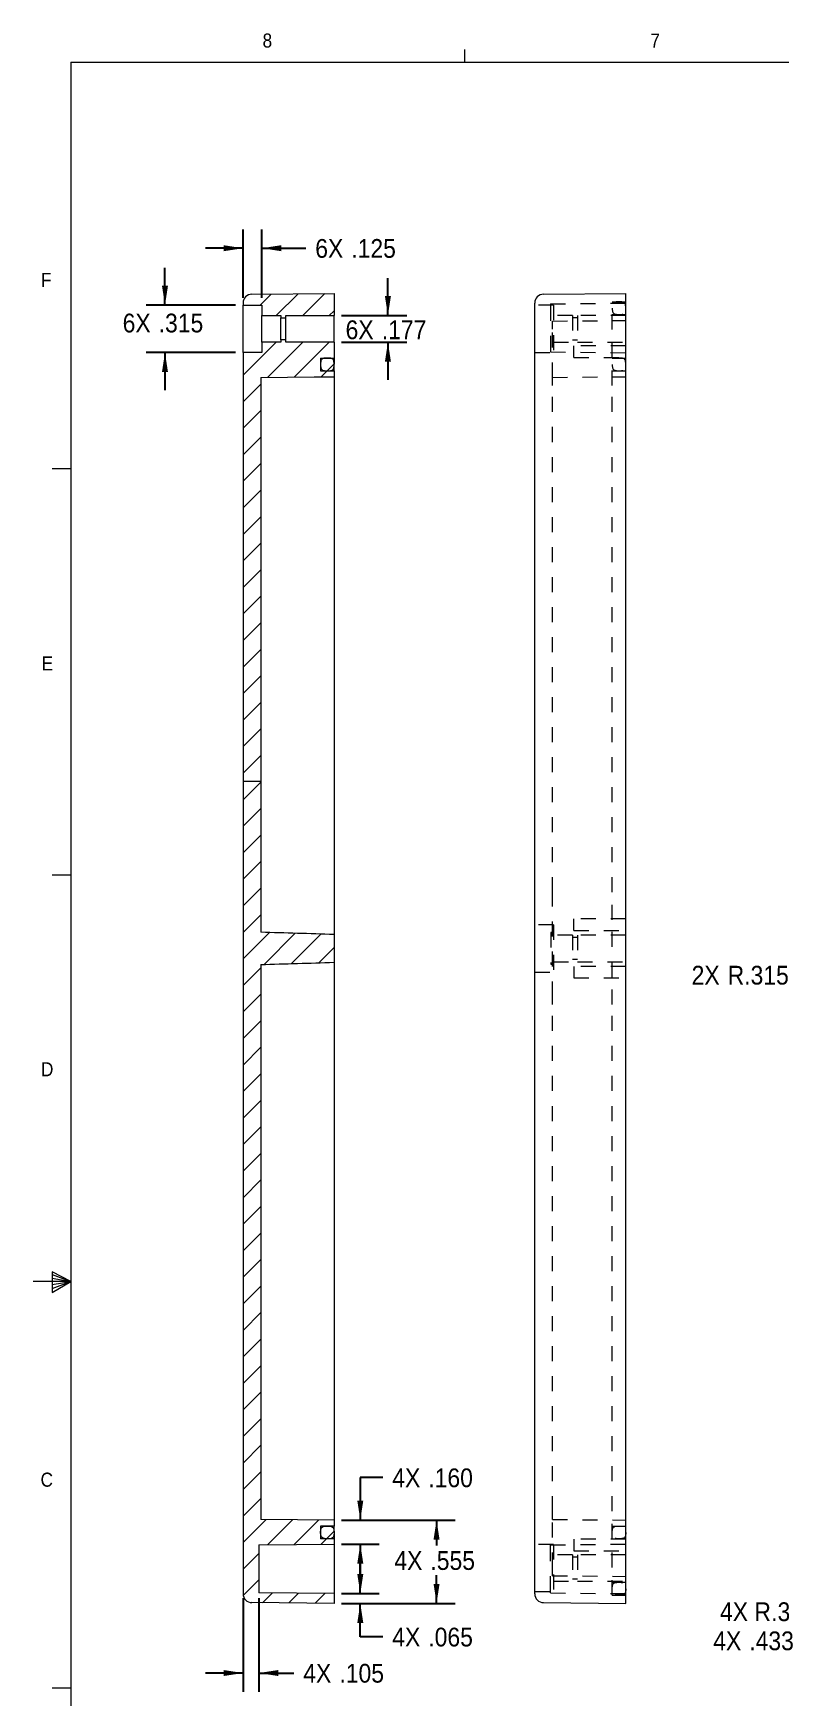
# Model space of a CAD drawing. Header units: inches. Extents: x 0.3 to 21.8, y 0.2 to 16.9.
# Drawn here: x 0.27 to 5.25, y 5.76 to 16.85 of the extents above; entities that cross this region are included whole.
import ezdxf

# ---------------------------------------------------------------- set-up
doc = ezdxf.new("R2010")
doc.units = ezdxf.units.IN
doc.header["$MEASUREMENT"] = 0
doc.linetypes.add('SLD-Dashed', pattern=[0.075, 0.05, -0.025])
doc.linetypes.add('SLD-Solid', pattern=[0])
doc.layers.add('SLD-0', color=7, linetype='SLD-Solid')
doc.styles.add('SLDTEXTSTYLE1', font='GOTHIC.TTF', dxfattribs={"width": 0.913})
doc.dimstyles.new('SLDDIMSTYLE0', dxfattribs={"dimtxt": 0.125, "dimasz": 0.13, "dimexe": 0, "dimexo": 0.0625, "dimgap": 0.03125, "dimtad": 0, "dimtih": 1, "dimtoh": 1, "dimdec": 3, "dimrnd": 1e-09, "dimzin": 12, "dimdsep": 46, "dimtxsty": 'SLDTEXTSTYLE1', "dimsah": 1, "dimcen": 0.09, "dimadec": 0, "dimazin": 3, "dimtfac": 1, "dimtdec": 3, "dimtofl": 0, "dimtmove": 0, "dimatfit": 3, "dimfxl": 1, "dimfrac": 2, "dimtolj": 1, "dimtzin": 12, "dimarcsym": 0})
doc.dimstyles.new('SLDDIMSTYLE3', dxfattribs={"dimtxt": 0.125, "dimasz": 0.13, "dimexe": 0, "dimexo": 0.0625, "dimgap": 0.03125, "dimtad": 0, "dimtih": 1, "dimtoh": 1, "dimdec": 3, "dimrnd": 1e-09, "dimzin": 12, "dimdsep": 46, "dimtxsty": 'SLDTEXTSTYLE1', "dimsah": 1, "dimcen": 0.09, "dimadec": 0, "dimazin": 3, "dimtfac": 1, "dimtdec": 3, "dimtmove": 0, "dimatfit": 0, "dimfxl": 1, "dimfrac": 2, "dimtolj": 1, "dimtzin": 12, "dimarcsym": 0})
doc.dimstyles.new('SLDDIMSTYLE4', dxfattribs={"dimtxt": 0.125, "dimasz": 0.13, "dimexe": 0, "dimexo": 0.0625, "dimgap": 0.03125, "dimtad": 0, "dimtih": 1, "dimtoh": 1, "dimdec": 3, "dimrnd": 1e-09, "dimzin": 12, "dimdsep": 46, "dimtxsty": 'SLDTEXTSTYLE1', "dimsah": 1, "dimcen": 0, "dimadec": 0, "dimazin": 3, "dimtfac": 1, "dimtdec": 3, "dimtofl": 0, "dimtmove": 1, "dimatfit": 3, "dimfxl": 1, "dimfrac": 2, "dimtolj": 1, "dimtzin": 12, "dimarcsym": 0})
doc.dimstyles.new('SLDDIMSTYLE5', dxfattribs={"dimtxt": 0.125, "dimasz": 0.13, "dimexe": 0, "dimexo": 0.0625, "dimgap": 0.03125, "dimtad": 0, "dimtih": 1, "dimtoh": 1, "dimdec": 3, "dimrnd": 1e-09, "dimzin": 12, "dimdsep": 46, "dimtxsty": 'SLDTEXTSTYLE1', "dimsah": 1, "dimcen": 0, "dimadec": 0, "dimazin": 3, "dimtfac": 1, "dimtdec": 3, "dimtofl": 0, "dimtmove": 1, "dimatfit": 3, "dimfxl": 1, "dimfrac": 2, "dimtolj": 1, "dimtzin": 12, "dimarcsym": 0})
doc.dimstyles.new('SLDDIMSTYLE6', dxfattribs={"dimtxt": 0.125, "dimasz": 0.13, "dimexe": 0, "dimexo": 0.0625, "dimgap": 0.03125, "dimtad": 0, "dimtih": 1, "dimtoh": 1, "dimdec": 3, "dimrnd": 1e-09, "dimzin": 4, "dimdsep": 46, "dimtxsty": 'SLDTEXTSTYLE1', "dimsah": 1, "dimcen": 0.09, "dimadec": 0, "dimazin": 1, "dimtfac": 1, "dimtdec": 3, "dimtmove": 0, "dimatfit": 0, "dimfxl": 1, "dimfrac": 2, "dimtolj": 1, "dimtzin": 12, "dimarcsym": 0})

# ---------------------------------------------------------------- blocks, each defined once
blk = doc.blocks.new('*D13')
at = {"layer": 'SLD-0'}
for p, q in [((5.64, 6.578), (5.64, 6.02)), ((6.073, 6.578), (6.073, 6.02)), ((5.64, 6.145), (5.428, 6.145)), ((6.073, 6.145), (5.64, 6.145))]:
    blk.add_line(p, q, dxfattribs=at)
for points in [[(5.64, 6.145), (5.77, 6.125), (5.77, 6.165)], [(6.073, 6.145), (5.943, 6.165), (5.943, 6.125)]]:
    blk.add_solid(points, dxfattribs=at)
at = {"layer": 'SLD-0', "char_height": 0.125, "attachment_point": 1, "style": 'SLDTEXTSTYLE1'}
for s, insert in [('4X ', (4.802, 6.205)), ('.433', (5.042, 6.205))]:
    blk.add_mtext(s, dxfattribs=dict(at, insert=insert))
blk = doc.blocks.new('*D16')
at = {"layer": 'SLD-0'}
for p, q in [((6.503, 6.79), (6.72, 6.915)), ((6.503, 6.79), (5.724, 6.339)), ((5.724, 6.339), (5.574, 6.339))]:
    blk.add_line(p, q, dxfattribs=at)
blk.add_solid([(6.503, 6.79), (6.626, 6.837), (6.606, 6.872)], dxfattribs=at)
at = {"layer": 'SLD-0', "char_height": 0.125, "attachment_point": 1, "style": 'SLDTEXTSTYLE1'}
for s, insert in [('4X R', (4.847, 6.399)), ('.315', (5.188, 6.399))]:
    blk.add_mtext(s, dxfattribs=dict(at, insert=insert))
blk = doc.blocks.new('*D17')
at = {"layer": 'SLD-0'}
for p, q in [((6.147, 10.915), (6.363, 11.042)), ((6.147, 10.915), (5.574, 10.579)), ((5.574, 10.579), (5.424, 10.579))]:
    blk.add_line(p, q, dxfattribs=at)
blk.add_solid([(6.147, 10.915), (6.27, 10.964), (6.249, 10.998)], dxfattribs=at)
at = {"layer": 'SLD-0', "char_height": 0.125, "attachment_point": 1, "style": 'SLDTEXTSTYLE1'}
for s, insert in [('2X ', (4.658, 10.64, 0.296)), ('R.315', (4.898, 10.64, 0.296))]:
    blk.add_mtext(s, dxfattribs=dict(at, insert=insert))
blk = doc.blocks.new('*D23')
at = {"layer": 'SLD-0'}
for p, q in [((1.67, 15.091), (1.67, 15.546)), ((1.795, 15.091), (1.795, 15.546)), ((1.67, 15.421), (1.42, 15.421)), ((1.795, 15.421), (2.089, 15.421))]:
    blk.add_line(p, q, dxfattribs=at)
for points in [[(1.67, 15.421), (1.54, 15.441), (1.54, 15.401)], [(1.795, 15.421), (1.925, 15.401), (1.925, 15.441)]]:
    blk.add_solid(points, dxfattribs=at)
at = {"layer": 'SLD-0', "char_height": 0.125, "attachment_point": 1, "style": 'SLDTEXTSTYLE1'}
for s, insert in [('6X ', (2.151, 15.482)), ('.125', (2.391, 15.482))]:
    blk.add_mtext(s, dxfattribs=dict(at, insert=insert))
blk = doc.blocks.new('*D24')
at = {"layer": 'SLD-0'}
for p, q in [((2.635, 14.972), (2.635, 15.222)), ((2.326, 14.972), (2.76, 14.972)), ((2.326, 14.795), (2.76, 14.795)), ((2.635, 14.795), (2.635, 14.545))]:
    blk.add_line(p, q, dxfattribs=at)
for points in [[(2.635, 14.972), (2.655, 15.102), (2.615, 15.102)], [(2.635, 14.795), (2.615, 14.665), (2.655, 14.665)]]:
    blk.add_solid(points, dxfattribs=at)
at = {"layer": 'SLD-0', "char_height": 0.125, "attachment_point": 1, "style": 'SLDTEXTSTYLE1'}
for s, insert in [('6X ', (2.353, 14.94)), ('.177', (2.594, 14.94))]:
    blk.add_mtext(s, dxfattribs=dict(at, insert=insert))
blk = doc.blocks.new('*D25')
at = {"layer": 'SLD-0'}
for p, q in [((1.15, 15.041), (1.15, 15.291)), ((1.62, 15.041), (1.025, 15.041)), ((1.62, 14.726), (1.025, 14.726)), ((1.15, 14.726), (1.15, 14.476))]:
    blk.add_line(p, q, dxfattribs=at)
for points in [[(1.15, 15.041), (1.17, 15.171), (1.13, 15.171)], [(1.15, 14.726), (1.13, 14.596), (1.17, 14.596)]]:
    blk.add_solid(points, dxfattribs=at)
at = {"layer": 'SLD-0', "char_height": 0.125, "attachment_point": 1, "style": 'SLDTEXTSTYLE1'}
for s, insert in [('6X ', (0.868, 14.985)), ('.315', (1.108, 14.985))]:
    blk.add_mtext(s, dxfattribs=dict(at, insert=insert))
blk = doc.blocks.new('*D26')
at = {"layer": 'SLD-0'}
for p, q in [((1.67, 6.427), (1.67, 5.803)), ((1.775, 6.427), (1.775, 5.803)), ((1.67, 5.928), (1.42, 5.928)), ((1.775, 5.928), (2.009, 5.928))]:
    blk.add_line(p, q, dxfattribs=at)
for points in [[(1.67, 5.928), (1.54, 5.948), (1.54, 5.908)], [(1.775, 5.928), (1.905, 5.908), (1.905, 5.948)]]:
    blk.add_solid(points, dxfattribs=at)
at = {"layer": 'SLD-0', "char_height": 0.125, "attachment_point": 1, "style": 'SLDTEXTSTYLE1'}
for s, insert in [('4X ', (2.071, 5.989)), ('.105', (2.312, 5.989))]:
    blk.add_mtext(s, dxfattribs=dict(at, insert=insert))
blk = doc.blocks.new('*D27')
at = {"layer": 'SLD-0'}
for p, q in [((2.601, 7.231), (2.451, 7.231)), ((2.451, 7.231), (2.451, 6.947)), ((2.326, 6.947), (2.576, 6.947)), ((2.326, 6.787), (2.576, 6.787)), ((2.451, 6.787), (2.451, 6.537))]:
    blk.add_line(p, q, dxfattribs=at)
for points in [[(2.451, 6.947), (2.471, 7.077), (2.431, 7.077)], [(2.451, 6.787), (2.431, 6.657), (2.471, 6.657)]]:
    blk.add_solid(points, dxfattribs=at)
at = {"layer": 'SLD-0', "char_height": 0.125, "attachment_point": 1, "style": 'SLDTEXTSTYLE1'}
for s, insert in [('4X ', (2.664, 7.291)), ('.160', (2.904, 7.291))]:
    blk.add_mtext(s, dxfattribs=dict(at, insert=insert))
blk = doc.blocks.new('*D28')
at = {"layer": 'SLD-0'}
for p, q in [((2.451, 6.457), (2.451, 6.707)), ((2.326, 6.457), (2.576, 6.457)), ((2.326, 6.392), (2.576, 6.392)), ((2.451, 6.17), (2.451, 6.392)), ((2.601, 6.17), (2.451, 6.17))]:
    blk.add_line(p, q, dxfattribs=at)
for points in [[(2.451, 6.457), (2.471, 6.587), (2.431, 6.587)], [(2.451, 6.392), (2.431, 6.262), (2.471, 6.262)]]:
    blk.add_solid(points, dxfattribs=at)
at = {"layer": 'SLD-0', "char_height": 0.125, "attachment_point": 1, "style": 'SLDTEXTSTYLE1'}
for s, insert in [('4X ', (2.664, 6.23)), ('.065', (2.904, 6.23))]:
    blk.add_mtext(s, dxfattribs=dict(at, insert=insert))
blk = doc.blocks.new('*D29')
at = {"layer": 'SLD-0'}
for p, q in [((2.326, 6.947), (3.084, 6.947)), ((2.959, 6.947), (2.959, 6.778)), ((2.959, 6.392), (2.959, 6.58)), ((2.326, 6.392), (3.084, 6.392))]:
    blk.add_line(p, q, dxfattribs=at)
for points in [[(2.959, 6.947), (2.939, 6.817), (2.979, 6.817)], [(2.959, 6.392), (2.979, 6.522), (2.939, 6.522)]]:
    blk.add_solid(points, dxfattribs=at)
at = {"layer": 'SLD-0', "char_height": 0.125, "attachment_point": 1, "style": 'SLDTEXTSTYLE1'}
for s, insert in [('4X ', (2.678, 6.74)), ('.555', (2.918, 6.74))]:
    blk.add_mtext(s, dxfattribs=dict(at, insert=insert))

msp = doc.modelspace()

# ---------------------------------------------------------------- hatches: boundary and pattern name
at = {"linetype": 'SLD-Solid', "lineweight": 0}
h = msp.add_hatch(dxfattribs=at)
h.set_pattern_fill('ANSI31', style=0)
edge = h.paths.add_edge_path(flags=0)
edge.add_line((2.27626, 14.97237), (2.27626, 15.11987))
edge.add_line((2.27626, 15.11987), (1.72869, 15.11458))
edge.add_arc((1.72926, 15.05558), 0.059, 90.554, 180)
edge.add_line((1.67026, 15.05558), (1.67026, 15.04137))
edge.add_line((1.67026, 15.04137), (1.79526, 15.04137))
edge.add_line((1.79526, 15.04137), (1.79526, 14.97237))
edge.add_line((1.79526, 14.97237), (1.92126, 14.97237))
edge.add_line((1.92126, 14.97237), (1.92126, 14.95637))
edge.add_line((1.92126, 14.95637), (1.95526, 14.95637))
edge.add_line((1.95526, 14.95637), (1.95526, 14.97237))
edge.add_line((1.95526, 14.97237), (2.27626, 14.97237))
h = msp.add_hatch(dxfattribs=at)
h.set_pattern_fill('ANSI31', style=0)
edge = h.paths.add_edge_path(flags=0)
edge.add_line((1.78826, 11.8668), (1.78826, 14.56007))
edge.add_spline(control_points=[(1.78826, 14.56007), (1.90694, 14.56122), (2.02562, 14.56237), (2.1443, 14.56352), (2.18316, 14.5639), (2.22201, 14.56427), (2.26087, 14.56465), (2.266, 14.5647), (2.27113, 14.56475), (2.27626, 14.5648)], knot_values=[0.02556004, 0.02556004, 0.02556004, 0.02556004, 0.03460387, 0.03460387, 0.03460387, 0.03756488, 0.03756488, 0.03756488, 0.03795582, 0.03795582, 0.03795582, 0.03795582], weights=[1, 1, 1, 1, 1, 1, 1, 1, 1, 1], degree=3, periodic=0)
edge.add_line((2.27626, 14.5648), (2.27626, 14.6042))
edge.add_line((2.27626, 14.6042), (2.18626, 14.6042))
edge.add_line((2.18626, 14.6042), (2.18626, 14.68922))
edge.add_line((2.18626, 14.68922), (2.27626, 14.68922))
edge.add_line((2.27626, 14.68922), (2.27626, 14.79537))
edge.add_line((2.27626, 14.79537), (1.95526, 14.79537))
edge.add_line((1.95526, 14.79537), (1.95526, 14.81137))
edge.add_line((1.95526, 14.81137), (1.92126, 14.81137))
edge.add_line((1.92126, 14.81137), (1.92126, 14.79537))
edge.add_line((1.92126, 14.79537), (1.79526, 14.79537))
edge.add_line((1.79526, 14.79537), (1.79526, 14.72637))
edge.add_line((1.79526, 14.72637), (1.67026, 14.72637))
edge.add_line((1.67026, 14.72637), (1.67026, 11.8668))
edge.add_line((1.67026, 11.8668), (1.78826, 11.8668))
h = msp.add_hatch(dxfattribs=at)
h.set_pattern_fill('ANSI31', style=0)
edge = h.paths.add_edge_path(flags=0)
edge.add_spline(control_points=[(2.27626, 14.64671), (2.27626, 14.65161), (2.27615, 14.65651), (2.27567, 14.66138), (2.27519, 14.66629), (2.27437, 14.67132), (2.27227, 14.67579), (2.2713, 14.67783), (2.27001, 14.67977), (2.2684, 14.68136), (2.26678, 14.68296), (2.26482, 14.68424), (2.26276, 14.68519), (2.25952, 14.68668), (2.25596, 14.68747), (2.25243, 14.688), (2.24199, 14.68957), (2.23131, 14.68957), (2.22078, 14.68893), (2.21685, 14.68869), (2.21291, 14.68829), (2.20905, 14.68748), (2.20516, 14.68666), (2.20124, 14.68538), (2.19791, 14.68321), (2.19592, 14.68191), (2.19412, 14.68024), (2.1927, 14.67834), (2.19128, 14.67645), (2.19018, 14.67429), (2.18936, 14.67207), (2.18734, 14.6666), (2.18673, 14.66064), (2.18644, 14.65482), (2.18631, 14.65212), (2.18626, 14.64941), (2.18626, 14.64671)], knot_values=[0, 0, 0, 0, 0.00037287, 0.00037287, 0.00037287, 0.00075162, 0.00075162, 0.00075162, 0.00092391, 0.00092391, 0.00092391, 0.00109682, 0.00109682, 0.00109682, 0.00136845, 0.00136845, 0.00136845, 0.00217239, 0.00217239, 0.00217239, 0.00247155, 0.00247155, 0.00247155, 0.00277669, 0.00277669, 0.00277669, 0.00295747, 0.00295747, 0.00295747, 0.00313708, 0.00313708, 0.00313708, 0.00358296, 0.00358296, 0.00358296, 0.00378813, 0.00378813, 0.00378813, 0.00378813], weights=[1, 1, 1, 1, 1, 1, 1, 1, 1, 1, 1, 1, 1, 1, 1, 1, 1, 1, 1, 1, 1, 1, 1, 1, 1, 1, 1, 1, 1, 1, 1, 1, 1, 1, 1, 1, 1], degree=3, periodic=0)
edge.add_spline(control_points=[(2.18626, 14.64671), (2.18626, 14.64046), (2.18645, 14.63415), (2.18759, 14.628), (2.18813, 14.62506), (2.18892, 14.62212), (2.19016, 14.6194), (2.19117, 14.61718), (2.19251, 14.61508), (2.19418, 14.61332), (2.19585, 14.61155), (2.19789, 14.61008), (2.20006, 14.60897), (2.20333, 14.60729), (2.20696, 14.6063), (2.21059, 14.60564), (2.22442, 14.60313), (2.23888, 14.60331), (2.25278, 14.60547), (2.2562, 14.606), (2.25965, 14.60679), (2.2628, 14.60825), (2.26474, 14.60914), (2.26658, 14.61033), (2.26813, 14.61179), (2.26968, 14.61327), (2.27096, 14.61506), (2.27194, 14.61696), (2.27343, 14.61988), (2.27431, 14.62312), (2.2749, 14.62635), (2.27612, 14.63304), (2.27626, 14.63991), (2.27626, 14.64671)], knot_values=[0, 0, 0, 0, 0.00047649, 0.00047649, 0.00047649, 0.00070452, 0.00070452, 0.00070452, 0.00089003, 0.00089003, 0.00089003, 0.00107626, 0.00107626, 0.00107626, 0.00135793, 0.00135793, 0.00135793, 0.00244201, 0.00244201, 0.00244201, 0.00270778, 0.00270778, 0.00270778, 0.00287108, 0.00287108, 0.00287108, 0.0030351, 0.0030351, 0.0030351, 0.00328664, 0.00328664, 0.00328664, 0.00380766, 0.00380766, 0.00380766, 0.00380766], weights=[1, 1, 1, 1, 1, 1, 1, 1, 1, 1, 1, 1, 1, 1, 1, 1, 1, 1, 1, 1, 1, 1, 1, 1, 1, 1, 1, 1, 1, 1, 1, 1, 1, 1], degree=3, periodic=0)
h = msp.add_hatch(dxfattribs=at)
h.set_pattern_fill('ANSI31', style=0)
edge = h.paths.add_edge_path(flags=0)
edge.add_line((1.78826, 10.8633), (1.78826, 11.8668))
edge.add_line((1.78826, 11.8668), (1.67026, 11.8668))
edge.add_line((1.67026, 11.8668), (1.67026, 6.45617))
edge.add_arc((1.72926, 6.45617), 0.059, 180, 269.446)
edge.add_line((1.72869, 6.39717), (2.27626, 6.39187))
edge.add_line((2.27626, 6.39187), (2.27626, 6.45687))
edge.add_line((2.27626, 6.45687), (1.77526, 6.46172))
edge.add_line((1.77526, 6.46172), (1.77526, 6.78203))
edge.add_line((1.77526, 6.78203), (2.27626, 6.78687))
edge.add_line((2.27626, 6.78687), (2.27626, 6.8225))
edge.add_line((2.27626, 6.8225), (2.18626, 6.8225))
edge.add_line((2.18626, 6.8225), (2.18626, 6.9075))
edge.add_line((2.18626, 6.9075), (2.27626, 6.9075))
edge.add_line((2.27626, 6.9075), (2.27626, 6.94687))
edge.add_line((2.27626, 6.94687), (1.78826, 6.95159))
edge.add_line((1.78826, 6.95159), (1.78826, 10.64845))
edge.add_spline(control_points=[(1.78826, 10.64845), (1.91047, 10.65196), (2.03268, 10.65563), (2.15488, 10.65951), (2.19534, 10.66079), (2.2358, 10.6621), (2.27626, 10.66343)], knot_values=[0.0065915, 0.0065915, 0.0065915, 0.0065915, 0.01590786, 0.01590786, 0.01590786, 0.01899254, 0.01899254, 0.01899254, 0.01899254], weights=[1, 1, 1, 1, 1, 1, 1], degree=3, periodic=0)
edge.add_line((2.27626, 10.66343), (2.27626, 10.84832))
edge.add_spline(control_points=[(2.27626, 10.84832), (2.2358, 10.84965), (2.19534, 10.85096), (2.15488, 10.85224), (2.03268, 10.85612), (1.91047, 10.85979), (1.78826, 10.8633)], knot_values=[0.01282326, 0.01282326, 0.01282326, 0.01282326, 0.01590793, 0.01590793, 0.01590793, 0.02522425, 0.02522425, 0.02522425, 0.02522425], weights=[1, 1, 1, 1, 1, 1, 1], degree=3, periodic=0)
h = msp.add_hatch(dxfattribs=at)
h.set_pattern_fill('ANSI31', style=0)
edge = h.paths.add_edge_path(flags=0)
edge.add_spline(control_points=[(2.18626, 6.865), (2.18626, 6.83395), (2.19433, 6.82225), (2.26819, 6.82259), (2.27626, 6.83058), (2.27626, 6.865)], knot_values=[0, 0, 0, 0, 0.45, 0.55, 1, 1, 1, 1], weights=[1, 1, 1, 1, 1, 1], degree=3, periodic=0)
edge.add_spline(control_points=[(2.27626, 6.865), (2.27626, 6.89943), (2.26819, 6.90742), (2.19433, 6.90775), (2.18626, 6.89606), (2.18626, 6.865)], knot_values=[0, 0, 0, 0, 0.45, 0.55, 1, 1, 1, 1], weights=[1, 1, 1, 1, 1, 1], degree=3, periodic=0)

# ---------------------------------------------------------------- linework, layer by layer
at = {"color": 7, "linetype": 'SLD-Solid', "lineweight": 0}
for p, q in [((3.14788, 16.6606), (3.14788, 16.7454)), ((0.52288, 16.6606), (21.52288, 16.6606)), ((0.52288, 16.6606), (0.52288, 0.4106)), ((0.52288, 13.9516), (0.39788, 13.9516)), ((0.52288, 11.2436), (0.39788, 11.2436)), ((0.39889, 8.60114), (0.39889, 8.46233)), ((0.52288, 8.5356), (0.39889, 8.60114)), ((0.39889, 8.58268), (0.52288, 8.5356)), ((0.39889, 8.55872), (0.52288, 8.5356)), ((0.52288, 8.5356), (0.27288, 8.5356)), ((0.39889, 8.46233), (0.52288, 8.5356)), ((0.39889, 8.48964), (0.52288, 8.5356)), ((0.39889, 8.51635), (0.52288, 8.5356)), ((0.52288, 5.8276), (0.39788, 5.8276))]:
    msp.add_line(p, q, dxfattribs=at)
at = {"color": 7, "linetype": 'SLD-Solid', "lineweight": 15}
for p, q in [((1.72869, 15.11458), (2.27626, 15.11987)), ((2.27626, 15.11987), (2.27626, 14.97237)), ((3.67154, 15.11458), (4.21911, 15.11987)), ((4.21911, 14.88387), (4.21911, 15.11987)), ((1.67026, 15.05558), (1.67026, 15.04137)), ((1.67026, 15.04137), (1.79526, 15.04137)), ((1.67026, 14.72637), (1.67026, 15.04137)), ((1.79526, 15.04137), (1.79526, 14.97237)), ((1.79526, 14.97237), (1.92126, 14.97237)), ((1.79526, 14.79537), (1.79526, 14.97237)), ((1.92126, 14.97237), (1.92126, 14.95637)), ((1.95526, 14.97237), (2.27626, 14.97237)), ((1.95526, 14.95637), (1.95526, 14.97237)), ((2.27626, 14.79537), (2.27626, 14.97237)), ((3.61311, 14.88387), (3.61311, 15.05558)), ((1.92126, 14.95637), (1.95526, 14.95637)), ((1.92126, 14.81137), (1.92126, 14.95637)), ((1.95526, 14.81137), (1.95526, 14.95637)), ((3.61311, 6.62787), (3.61311, 14.88387)), ((4.21911, 6.62787), (4.21911, 14.88387)), ((1.79526, 14.79537), (1.79526, 14.72637)), ((1.92126, 14.79537), (1.79526, 14.79537)), ((1.92126, 14.81137), (1.92126, 14.79537)), ((1.95526, 14.81137), (1.92126, 14.81137)), ((1.95526, 14.79537), (1.95526, 14.81137)), ((2.27626, 14.79537), (1.95526, 14.79537)), ((2.27626, 14.79537), (2.27626, 14.68922)), ((1.79526, 14.72637), (1.67026, 14.72637)), ((1.67026, 14.72637), (1.67026, 11.8668)), ((2.18626, 14.68922), (2.27626, 14.68922)), ((2.18626, 14.68922), (2.18626, 14.6042)), ((2.27626, 14.68922), (2.27626, 14.64913)), ((2.27626, 14.6042), (2.27626, 14.64671)), ((1.78826, 14.56007), (1.78826, 11.8668)), ((2.18626, 14.6042), (2.27626, 14.6042)), ((2.27626, 14.6042), (2.27626, 14.5648)), ((2.27626, 14.5648), (2.27626, 14.50587)), ((2.27626, 14.50587), (2.27626, 11.12986)), ((1.67026, 11.8668), (1.67026, 6.45617)), ((1.78826, 11.8668), (1.67026, 11.8668)), ((1.78826, 11.8668), (1.78826, 10.8633)), ((2.27626, 11.12986), (2.27626, 11.07086)), ((2.27626, 11.07086), (2.27626, 10.84896)), ((2.27626, 10.84832), (2.27626, 10.66343)), ((1.78826, 10.64845), (1.78826, 6.95159)), ((2.27626, 10.66343), (2.27626, 10.44088)), ((2.27626, 10.44088), (2.27626, 10.38189)), ((2.27626, 10.38189), (2.27626, 7.00587)), ((2.27626, 7.00587), (2.27626, 6.94687)), ((2.27626, 6.94687), (1.78826, 6.95159)), ((2.27626, 6.9075), (2.18626, 6.9075)), ((2.18626, 6.9075), (2.18626, 6.8225)), ((2.27626, 6.94687), (2.27626, 6.9075)), ((2.27626, 6.865), (2.27626, 6.9075)), ((1.77526, 6.78203), (2.27626, 6.78687)), ((1.77526, 6.78203), (1.77526, 6.46172)), ((2.27626, 6.8225), (2.18626, 6.8225)), ((2.27626, 6.865), (2.27626, 6.8225)), ((2.27626, 6.8225), (2.27626, 6.78687)), ((2.27626, 6.78687), (2.27626, 6.63146)), ((2.27626, 6.63146), (2.27626, 6.47729)), ((3.61311, 6.45617), (3.61311, 6.62787)), ((4.21911, 6.39187), (4.21911, 6.62787)), ((2.27626, 6.45687), (1.77526, 6.46172)), ((2.27626, 6.47729), (2.27626, 6.45687)), ((2.27626, 6.45687), (2.27626, 6.39187)), ((2.27626, 6.39187), (1.72869, 6.39717)), ((3.67154, 6.39717), (4.21911, 6.39187))]:
    msp.add_line(p, q, dxfattribs=at)
at = {"color": 7, "linetype": 'SLD-Dashed', "lineweight": 0}
for p, q in [((3.73811, 15.04137), (3.61311, 15.04137)), ((3.71811, 15.05003), (4.21911, 15.05487)), ((3.71811, 15.05003), (3.71811, 15.03743)), ((3.71811, 15.03743), (3.71811, 14.74191)), ((3.73811, 15.04137), (3.73811, 14.72637)), ((3.86411, 14.97237), (3.73811, 14.97237)), ((3.86411, 14.97237), (3.86411, 14.79537)), ((3.89811, 14.97237), (3.89811, 14.79537)), ((4.21911, 14.97237), (3.89811, 14.97237)), ((4.12911, 15.06424), (4.21911, 15.06424)), ((4.12911, 14.88038), (4.12911, 15.06424)), ((4.12911, 14.97924), (4.21911, 14.97924)), ((3.73111, 14.93516), (4.21911, 14.93987)), ((3.73111, 14.88073), (3.73111, 14.93516)), ((3.73111, 14.56016), (3.73111, 14.88073)), ((3.89811, 14.95637), (3.86411, 14.95637)), ((4.12911, 14.68924), (4.12911, 14.88038)), ((3.73811, 14.79537), (3.86411, 14.79537)), ((3.86411, 14.81137), (3.89811, 14.81137)), ((3.87411, 14.69287), (3.87411, 14.76987)), ((4.21911, 14.76987), (3.87411, 14.76987)), ((3.89811, 14.79537), (4.21911, 14.79537)), ((3.61311, 14.72637), (3.73811, 14.72637)), ((3.71811, 14.74191), (3.71811, 14.72972)), ((3.71811, 14.72972), (4.21911, 14.72487)), ((3.87411, 14.69287), (4.21911, 14.69287)), ((4.12911, 14.68924), (4.21911, 14.68924)), ((4.12911, 14.50587), (4.12911, 14.68924)), ((3.73111, 14.56016), (4.21911, 14.56487)), ((3.73111, 14.50587), (3.73111, 14.56016)), ((4.12911, 14.60424), (4.21911, 14.60424)), ((3.73111, 11.12986), (3.73111, 14.50587)), ((4.12911, 11.12986), (4.12911, 14.50587)), ((3.73111, 11.07558), (3.73111, 11.12986)), ((4.12911, 10.9465), (4.12911, 11.12986)), ((3.73111, 10.43617), (3.73111, 11.07558)), ((3.73811, 10.91337), (3.61311, 10.91337)), ((3.73811, 10.91337), (3.73811, 10.59837)), ((3.87411, 10.87587), (3.87411, 10.95287)), ((4.21911, 10.95287), (3.87411, 10.95287)), ((3.87411, 10.87587), (4.21911, 10.87587)), ((4.12911, 10.56525), (4.12911, 10.9465)), ((3.72111, 10.86187), (3.72111, 10.64987)), ((3.73111, 10.86187), (3.72111, 10.86187)), ((3.86411, 10.84437), (3.73811, 10.84437)), ((3.86411, 10.84437), (3.86411, 10.66737)), ((3.89811, 10.82837), (3.86411, 10.82837)), ((3.89811, 10.84437), (3.89811, 10.66737)), ((4.21911, 10.84437), (3.89811, 10.84437)), ((3.72111, 10.64987), (3.73111, 10.64987)), ((3.73811, 10.66737), (3.86411, 10.66737)), ((3.86411, 10.68337), (3.89811, 10.68337)), ((3.89811, 10.66737), (4.21911, 10.66737)), ((3.61311, 10.59837), (3.73811, 10.59837)), ((3.87411, 10.63587), (3.87411, 10.55887)), ((4.21911, 10.63587), (3.87411, 10.63587)), ((3.87411, 10.55887), (4.21911, 10.55887)), ((4.12911, 10.38189), (4.12911, 10.56525)), ((3.73111, 10.38189), (3.73111, 10.43617)), ((3.73111, 7.00587), (3.73111, 10.38189)), ((4.12911, 7.00587), (4.12911, 10.38189)), ((3.73111, 6.95159), (3.73111, 7.00587)), ((4.12911, 6.8225), (4.12911, 7.00587)), ((3.73111, 6.95159), (4.21911, 6.94687)), ((3.73111, 6.63102), (3.73111, 6.95159)), ((4.12911, 6.9075), (4.21911, 6.9075)), ((3.73811, 6.78537), (3.61311, 6.78537)), ((3.71811, 6.78203), (4.21911, 6.78687)), ((3.71811, 6.76984), (3.71811, 6.78203)), ((3.71811, 6.47432), (3.71811, 6.76984)), ((3.73811, 6.78537), (3.73811, 6.47037)), ((3.87411, 6.81887), (3.87411, 6.74187)), ((4.21911, 6.81887), (3.87411, 6.81887)), ((4.12911, 6.8225), (4.21911, 6.8225)), ((4.12911, 6.63137), (4.12911, 6.8225)), ((3.86411, 6.71637), (3.73811, 6.71637)), ((3.86411, 6.71637), (3.86411, 6.53937)), ((3.89811, 6.70037), (3.86411, 6.70037)), ((3.87411, 6.74187), (4.21911, 6.74187)), ((3.89811, 6.71637), (3.89811, 6.53937)), ((4.21911, 6.71637), (3.89811, 6.71637)), ((3.73111, 6.57659), (3.73111, 6.63102)), ((3.73111, 6.57659), (4.21911, 6.57187)), ((3.86411, 6.55537), (3.89811, 6.55537)), ((4.12911, 6.4475), (4.12911, 6.63137)), ((3.61311, 6.47037), (3.73811, 6.47037)), ((3.71811, 6.46172), (3.71811, 6.47432)), ((3.71811, 6.46172), (4.21911, 6.45687)), ((3.73811, 6.53937), (3.86411, 6.53937)), ((3.89811, 6.53937), (4.21911, 6.53937)), ((4.12911, 6.5325), (4.21911, 6.5325)), ((4.12911, 6.4475), (4.21911, 6.4475))]:
    msp.add_line(p, q, dxfattribs=at)
at = {"color": 7, "linetype": 'SLD-Solid', "lineweight": 15, "flags": 128}
msp.add_lwpolyline([(1.78826, 14.56007), (2.1443, 14.56352), (2.26087, 14.56465), (2.27626, 14.5648)], dxfattribs=at)
at = {"color": 7, "linetype": 'SLD-Solid', "lineweight": 15}
for centre, start, end in [((1.72926, 15.05558), 90.554, 180), ((3.67211, 15.05558), 90.554, 180), ((1.72926, 6.45617), 180, 269.446), ((3.67211, 6.45617), 180, 269.446)]:
    msp.add_arc(centre, 0.059, start, end, dxfattribs=at)
at = {"color": 7, "linetype": 'SLD-Dashed', "lineweight": 0}
for points in [[(4.21911, 15.02174), (4.21911, 15.05617), (4.21104, 15.06416), (4.13718, 15.06449), (4.12911, 15.0528), (4.12911, 15.02174)], [(4.12911, 15.02174), (4.12911, 14.99069), (4.13718, 14.979), (4.21104, 14.97933), (4.21911, 14.98732), (4.21911, 15.02174)], [(4.21911, 14.64674), (4.21911, 14.68117), (4.21104, 14.68916), (4.13718, 14.68949), (4.12911, 14.6778), (4.12911, 14.64674)], [(4.12911, 14.64674), (4.12911, 14.61569), (4.13718, 14.604), (4.21104, 14.60433), (4.21911, 14.61232), (4.21911, 14.64674)], [(4.12911, 6.865), (4.12911, 6.89606), (4.13718, 6.90775), (4.21104, 6.90742), (4.21911, 6.89943), (4.21911, 6.865)], [(4.21911, 6.865), (4.21911, 6.83058), (4.21104, 6.82259), (4.13718, 6.82225), (4.12911, 6.83395), (4.12911, 6.865)], [(4.12911, 6.49), (4.12911, 6.52106), (4.13718, 6.53275), (4.21104, 6.53242), (4.21911, 6.52443), (4.21911, 6.49)], [(4.21911, 6.49), (4.21911, 6.45558), (4.21104, 6.44759), (4.13718, 6.44725), (4.12911, 6.45895), (4.12911, 6.49)]]:
    msp.add_open_spline(points, degree=3, knots=[0, 0, 0, 0, 0.45, 0.55, 1, 1, 1, 1], dxfattribs=at)
at = {"color": 7, "linetype": 'SLD-Solid', "lineweight": 15}
for points, knots in [([(2.27626, 14.64671), (2.27626, 14.65293), (2.27612, 14.65919), (2.27473, 14.66837), (2.27407, 14.67138), (2.27177, 14.67718), (2.27007, 14.67991), (2.26539, 14.68408), (2.26251, 14.68548), (2.25658, 14.68736), (2.25349, 14.6879), (2.24419, 14.68903), (2.23797, 14.68921), (2.22553, 14.68923), (2.21927, 14.68906), (2.21002, 14.68775), (2.20694, 14.68711), (2.20109, 14.68511), (2.19824, 14.68369), (2.19347, 14.67968), (2.19158, 14.67708), (2.18894, 14.67141), (2.18812, 14.66835), (2.18645, 14.65921), (2.18626, 14.65295), (2.18626, 14.64671)], [0, 0, 0, 0, 0.125, 0.125, 0.1875, 0.1875, 0.25, 0.25, 0.3125, 0.3125, 0.375, 0.375, 0.5, 0.5, 0.625, 0.625, 0.6875, 0.6875, 0.75, 0.75, 0.8125, 0.8125, 0.875, 0.875, 1, 1, 1, 1]), ([(2.18626, 14.64671), (2.18626, 14.64045), (2.18644, 14.6342), (2.18816, 14.62493), (2.18898, 14.6219), (2.19167, 14.61621), (2.19356, 14.61364), (2.19837, 14.60966), (2.20124, 14.60824), (2.20713, 14.60626), (2.21022, 14.60564), (2.21948, 14.60435), (2.22565, 14.60418), (2.238, 14.60422), (2.24418, 14.60439), (2.25344, 14.60551), (2.25653, 14.60605), (2.26246, 14.60792), (2.26533, 14.6093), (2.27003, 14.61346), (2.27173, 14.61618), (2.27404, 14.62196), (2.27472, 14.62502), (2.27612, 14.63426), (2.27626, 14.64048), (2.27626, 14.64671)], [0, 0, 0, 0, 0.125, 0.125, 0.1875, 0.1875, 0.25, 0.25, 0.3125, 0.3125, 0.375, 0.375, 0.5, 0.5, 0.625, 0.625, 0.6875, 0.6875, 0.75, 0.75, 0.8125, 0.8125, 0.875, 0.875, 1, 1, 1, 1]), ([(2.18626, 6.865), (2.18626, 6.89606), (2.19433, 6.90775), (2.26819, 6.90742), (2.27626, 6.89943), (2.27626, 6.865)], [0, 0, 0, 0, 0.45, 0.55, 1, 1, 1, 1]), ([(2.27626, 6.865), (2.27626, 6.83058), (2.26819, 6.82259), (2.19433, 6.82225), (2.18626, 6.83395), (2.18626, 6.865)], [0, 0, 0, 0, 0.45, 0.55, 1, 1, 1, 1])]:
    msp.add_open_spline(points, degree=3, knots=knots, dxfattribs=at)
for points in [[(2.27626, 10.84832), (2.11361, 10.85368), (1.95094, 10.85862), (1.78826, 10.8633)], [(1.78826, 10.64845), (1.95094, 10.65313), (2.11361, 10.65807), (2.27626, 10.66343)]]:
    msp.add_open_spline(points, degree=3, dxfattribs=at)

# ---------------------------------------------------------------- texts
at = {"color": 7, "linetype": 'Continuous', "lineweight": 0, "char_height": 0.09375, "attachment_point": 1, "style": 'SLDTEXTSTYLE1'}
for s, insert in [('8', (1.80011, 16.85158)), ('7', (4.38324, 16.85142)), ('F', (0.32424, 15.2565)), ('E', (0.32911, 12.70161)), ('D', (0.3241, 9.99739)), ('C', (0.32123, 7.26318))]:
    msp.add_mtext(s, dxfattribs=dict(at, insert=insert))

# ---------------------------------------------------------------- dimensions: what is measured, and where the dimension line sits
at = {"layer": 'SLD-0'}
for base, p1, p2, text, dimstyle, picture, middle in [((1.79526, 15.421), (1.67026, 15.04137), (1.79526, 15.04137), '6X <>', 'SLDDIMSTYLE3', '*D23', (2.43267, 15.421)), ((5.63957, 6.14493), (6.07257, 6.62787), (5.63957, 6.62787), '4X <>', 'SLDDIMSTYLE0', '*D13', (5.08385, 6.14493)), ((1.77526, 5.92834), (1.67026, 6.47729), (1.77526, 6.47729), '4X <>', 'SLDDIMSTYLE3', '*D26', (2.35309, 5.92834))]:
    dim = msp.add_linear_dim(base=base, p1=p1, p2=p2, text=text, dimstyle=dimstyle, dxfattribs=at)
    dim.commit()
    dim.dimension.update_dxf_attribs({"geometry": picture, "text_midpoint": middle, "dimtype": 160})
for base, p1, p2, text, dimstyle, picture, middle in [((1.14983, 15.04137), (1.67026, 14.72637), (1.67026, 15.04137), '6X <>', 'SLDDIMSTYLE3', '*D25', (1.14983, 14.92488)), ((2.63511, 14.97237), (2.27626, 14.79537), (2.27626, 14.97237), '6X <>', 'SLDDIMSTYLE3', '*D24', (2.63511, 14.87984)), ((2.45143, 6.94687), (2.27626, 6.78687), (2.27626, 6.94687), '4X <>', 'SLDDIMSTYLE6', '*D27', (2.45143, 7.23071)), ((2.95919, 6.39187), (2.27626, 6.94687), (2.27626, 6.39187), '4X <>', 'SLDDIMSTYLE0', '*D29', (2.95919, 6.6793)), ((2.45143, 6.39187), (2.27626, 6.45687), (2.27626, 6.39187), '4X <>', 'SLDDIMSTYLE3', '*D28', (2.45143, 6.16982))]:
    dim = msp.add_linear_dim(base=base, p1=p1, p2=p2, angle=90, text=text, dimstyle=dimstyle, dxfattribs=at)
    dim.commit()
    dim.dimension.update_dxf_attribs({"geometry": picture, "text_midpoint": middle, "dimtype": 160})
for center, mpoint, text, dimstyle, picture, middle in [((5.87557, 10.75587), (6.14733, 10.91517), '2X <>', 'SLDDIMSTYLE5', '*D17', (5.04102, 10.57916)), ((6.23057, 6.63187), (6.50328, 6.78953), '4X <>', 'SLDDIMSTYLE4', '*D16', (5.17888, 6.33875))]:
    dim = msp.add_radius_dim(center=center, mpoint=mpoint, text=text, dimstyle=dimstyle, dxfattribs=at)
    dim.commit()
    dim.dimension.update_dxf_attribs({"geometry": picture, "text_midpoint": middle, "dimtype": 164})

doc.saveas('drawing.dxf')
